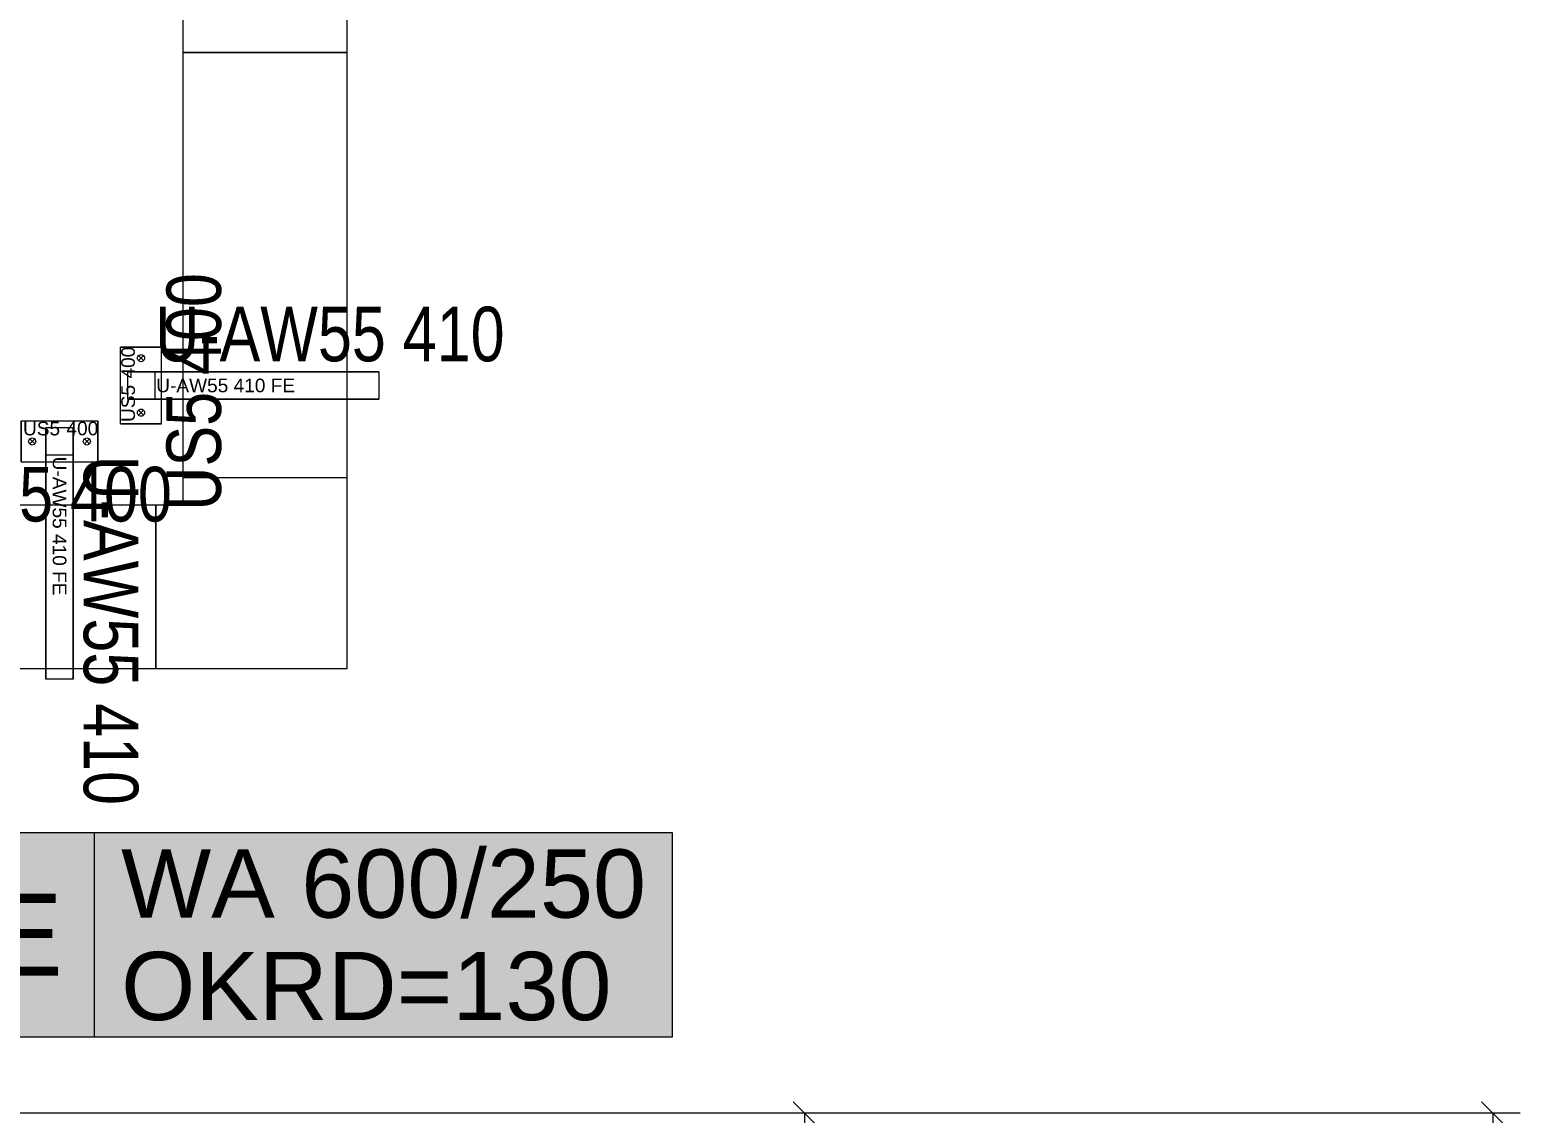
# Model space of a CAD drawing. Extents: x -1067 to 613, y -179 to 712.
# Drawn here: x -580.7 to -526.1, y 338.4 to 378 of the extents above; entities that cross this region are included whole.
import ezdxf

# ---------------------------------------------------------------- set-up
doc = ezdxf.new("R2010")
doc.units = 0
doc.layers.get('0').update_dxf_attribs({"lineweight": 13})
for name, color, linetype, lineweight, true_color in [('EL01_VVV_Mass', 7, 'Continuous', 13, 0xb2b200), ('EL01_WAN_Aussparung Wand Text', 7, 'Continuous', 13, 0x7f5f3f), ('EL01_WAN_Trassen', 40, 'Continuous', 13, 0xffbf00), ('EL01_WAN_Trassen Befestigung', 7, 'Continuous', 13, 0xb2b200)]:
    doc.layers.add(name, color=color, linetype=linetype, lineweight=lineweight, true_color=true_color)
doc.styles.get("Standard").update_dxf_attribs({"font": 'arial.ttf'})

# ---------------------------------------------------------------- blocks, each defined once
blk = doc.blocks.new('Durchbruch beschriften-A0UNPC5W6I', base_point=(-587.595, 341.158))
at = {"color": 0, "linetype": 'ByBlock', "lineweight": -2, "ltscale": 0.13}
for p, q in [((-583.452, 348.658), (-587.595, 351.644)), ((-583.452, 341.158), (-583.452, 348.658)), ((-583.452, 348.658), (-557.185, 348.658)), ((-578.331, 341.158), (-578.331, 348.658)), ((-557.185, 348.658), (-557.185, 341.158)), ((-557.185, 341.158), (-583.452, 341.158))]:
    blk.add_line(p, q, dxfattribs=at)
at = {"color": 7, "linetype": 'ByBlock', "lineweight": -2, "ltscale": 0.13, "true_color": 0xffffff}
for points in [[(-583.452, 341.158), (-557.185, 341.158), (-583.452, 348.658)], [(-557.185, 341.158), (-583.452, 348.658), (-557.185, 348.658)]]:
    blk.add_solid(points, dxfattribs=at)
at = {"color": 0, "linetype": 'ByBlock', "lineweight": -2, "ltscale": 0.13, "char_height": 2.5, "attachment_point": 1}
for s, insert in [('{\\fArial; WA 600/250 }', (-578.331, 348.033)), ('{\\fArial; OKRD=130 }', (-578.331, 344.283))]:
    blk.add_mtext(s, dxfattribs=dict(at, insert=insert))
at = {"color": 40, "linetype": 'ByBlock', "lineweight": -2, "ltscale": 0.13, "true_color": 0xffbf00, "insert": (-582.289, 346.408), "char_height": 3, "attachment_point": 1}
blk.add_mtext('{\\fArial;E}', dxfattribs=at)
blk = doc.blocks.new('IfcObject-A0UNPC5Y6I', base_point=(-576.131, 364.52))
at = {"layer": 'EL01_WAN_Trassen', "linetype": 'ByBlock', "lineweight": -2, "ltscale": 0.13}
for p, q in [((-576.131, 365.52), (-576.131, 364.52)), ((-576.131, 365.52), (-576.131, 364.52)), ((-576.131, 365.52), (-567.931, 365.52)), ((-567.931, 365.52), (-576.131, 365.52)), ((-576.131, 365.52), (-576.131, 365.52)), ((-567.931, 365.52), (-567.931, 364.52)), ((-567.931, 365.52), (-567.931, 364.52)), ((-567.931, 365.52), (-567.931, 365.52)), ((-576.131, 364.52), (-567.931, 364.52)), ((-567.931, 364.52), (-576.131, 364.52)), ((-576.131, 364.52), (-576.131, 364.52)), ((-567.931, 364.52), (-567.931, 364.52))]:
    blk.add_line(p, q, dxfattribs=at)
at = {"layer": 'EL01_WAN_Trassen', "lineweight": -2, "attachment_point": 1}
for s, insert, char_height in [('{\\W0.8;\\fArial;U-AW55 410}', (-576.115, 367.904), 2), ('{\\fArial;U-AW55 410 FE}', (-576.076, 365.27), 0.5)]:
    blk.add_mtext(s, dxfattribs=dict(at, insert=insert, char_height=char_height))
blk = doc.blocks.new('IfcObject-A0UNPC626I', base_point=(-577.381, 360.436))
at = {"layer": 'EL01_WAN_Trassen', "linetype": 'ByBlock', "lineweight": -2, "ltscale": 0.13}
for p, q in [((-577.381, 363.62), (-577.381, 366.42)), ((-577.381, 363.62), (-577.381, 366.42)), ((-575.881, 366.42), (-577.381, 366.42)), ((-577.381, 366.42), (-577.381, 366.42)), ((-577.381, 366.42), (-575.881, 366.42)), ((-575.881, 363.62), (-575.881, 366.42)), ((-575.881, 363.62), (-575.881, 366.42)), ((-575.881, 366.42), (-575.881, 366.42)), ((-576.761, 366.02), (-576.757, 366.054)), ((-576.757, 365.987), (-576.761, 366.02)), ((-576.757, 366.054), (-576.744, 366.085)), ((-576.744, 365.955), (-576.757, 365.987)), ((-576.744, 366.085), (-576.723, 366.112)), ((-576.723, 365.929), (-576.744, 365.955)), ((-576.723, 366.112), (-576.696, 366.133)), ((-576.723, 365.929), (-576.539, 366.112)), ((-576.539, 365.929), (-576.723, 366.112)), ((-576.696, 365.908), (-576.723, 365.929)), ((-576.696, 366.133), (-576.665, 366.146)), ((-576.665, 365.895), (-576.696, 365.908)), ((-576.665, 366.146), (-576.631, 366.15)), ((-576.631, 365.89), (-576.665, 365.895)), ((-576.631, 366.15), (-576.597, 366.146)), ((-576.597, 365.895), (-576.631, 365.89)), ((-576.597, 366.146), (-576.566, 366.133)), ((-576.566, 365.908), (-576.597, 365.895)), ((-576.566, 366.133), (-576.539, 366.112)), ((-576.539, 365.929), (-576.566, 365.908)), ((-576.539, 366.112), (-576.518, 366.085)), ((-576.518, 365.955), (-576.539, 365.929)), ((-576.518, 366.085), (-576.505, 366.054)), ((-576.505, 365.987), (-576.518, 365.955)), ((-576.505, 366.054), (-576.501, 366.02)), ((-576.501, 366.02), (-576.505, 365.987)), ((-577.131, 365.52), (-577.131, 364.52)), ((-577.131, 365.52), (-577.131, 364.52)), ((-576.131, 365.52), (-577.131, 365.52)), ((-577.131, 365.52), (-577.131, 365.52)), ((-577.131, 365.52), (-576.131, 365.52)), ((-576.131, 365.52), (-576.131, 364.52)), ((-576.131, 365.52), (-576.131, 364.52)), ((-576.131, 365.52), (-576.131, 365.52)), ((-576.131, 364.52), (-577.131, 364.52)), ((-577.131, 364.52), (-577.131, 364.52)), ((-577.131, 364.52), (-576.131, 364.52)), ((-576.131, 364.52), (-576.131, 364.52)), ((-576.761, 364.02), (-576.757, 364.054)), ((-576.757, 363.987), (-576.761, 364.02)), ((-576.757, 364.054), (-576.744, 364.085)), ((-576.744, 363.955), (-576.757, 363.987)), ((-576.744, 364.085), (-576.723, 364.112)), ((-576.723, 364.112), (-576.696, 364.133)), ((-576.539, 363.929), (-576.723, 364.112)), ((-576.539, 364.112), (-576.723, 363.929)), ((-576.696, 364.133), (-576.665, 364.146)), ((-576.665, 364.146), (-576.631, 364.15)), ((-576.631, 364.15), (-576.597, 364.146)), ((-576.597, 364.146), (-576.566, 364.133)), ((-576.566, 364.133), (-576.539, 364.112)), ((-576.539, 364.112), (-576.518, 364.085)), ((-576.518, 364.085), (-576.505, 364.054)), ((-576.505, 363.987), (-576.518, 363.955)), ((-576.505, 364.054), (-576.501, 364.02)), ((-576.501, 364.02), (-576.505, 363.987)), ((-575.881, 363.62), (-577.381, 363.62)), ((-577.381, 363.62), (-577.381, 363.62)), ((-577.381, 363.62), (-575.881, 363.62)), ((-576.723, 363.929), (-576.744, 363.955)), ((-576.696, 363.908), (-576.723, 363.929)), ((-576.665, 363.895), (-576.696, 363.908)), ((-576.631, 363.89), (-576.665, 363.895)), ((-576.597, 363.895), (-576.631, 363.89)), ((-576.566, 363.908), (-576.597, 363.895)), ((-576.539, 363.929), (-576.566, 363.908)), ((-576.518, 363.955), (-576.539, 363.929)), ((-575.881, 363.62), (-575.881, 363.62))]:
    blk.add_line(p, q, dxfattribs=at)
at = {"layer": 'EL01_WAN_Trassen', "lineweight": -2, "attachment_point": 1, "rotation": 90}
for s, insert, char_height in [('{\\W0.8;\\fArial;US5 400}', (-575.703, 360.436), 2), ('{\\fArial;400}', (-577.358, 365.273), 0.5), ('{\\fArial;US5}', (-577.354, 363.681), 0.5)]:
    blk.add_mtext(s, dxfattribs=dict(at, insert=insert, char_height=char_height))
blk = doc.blocks.new('IfcObject-A0UNPC8S6I', base_point=(-584.2, 360.04))
at = {"layer": 'EL01_WAN_Trassen', "linetype": 'ByBlock', "lineweight": -2, "ltscale": 0.13}
for p, q in [((-581.016, 363.719), (-578.216, 363.719)), ((-581.016, 363.719), (-578.216, 363.719)), ((-581.016, 362.219), (-581.016, 363.719)), ((-581.016, 363.719), (-581.016, 363.719)), ((-581.016, 363.719), (-581.016, 362.219)), ((-579.116, 363.469), (-580.116, 363.469)), ((-579.116, 363.469), (-580.116, 363.469)), ((-580.116, 362.469), (-580.116, 363.469)), ((-580.116, 363.469), (-580.116, 363.469)), ((-580.116, 363.469), (-580.116, 362.469)), ((-579.116, 362.469), (-579.116, 363.469)), ((-579.116, 363.469), (-579.116, 363.469)), ((-579.116, 363.469), (-579.116, 362.469)), ((-578.216, 362.219), (-578.216, 363.719)), ((-578.216, 363.719), (-578.216, 363.719)), ((-578.216, 363.719), (-578.216, 362.219)), ((-580.746, 362.969), (-580.742, 363.002)), ((-580.742, 362.935), (-580.746, 362.969)), ((-580.742, 363.002), (-580.729, 363.034)), ((-580.729, 362.904), (-580.742, 362.935)), ((-580.729, 363.034), (-580.708, 363.061)), ((-580.708, 362.877), (-580.729, 362.904)), ((-580.708, 363.061), (-580.681, 363.081)), ((-580.708, 362.877), (-580.524, 363.061)), ((-580.524, 362.877), (-580.708, 363.061)), ((-580.681, 363.081), (-580.65, 363.094)), ((-580.65, 363.094), (-580.616, 363.099)), ((-580.616, 363.099), (-580.582, 363.094)), ((-580.582, 363.094), (-580.551, 363.081)), ((-580.551, 363.081), (-580.524, 363.061)), ((-580.524, 363.061), (-580.504, 363.034)), ((-580.504, 362.904), (-580.524, 362.877)), ((-580.504, 363.034), (-580.491, 363.002)), ((-580.491, 362.935), (-580.504, 362.904)), ((-580.491, 363.002), (-580.486, 362.969)), ((-580.486, 362.969), (-580.491, 362.935)), ((-578.746, 362.969), (-578.742, 363.002)), ((-578.742, 362.935), (-578.746, 362.969)), ((-578.742, 363.002), (-578.729, 363.034)), ((-578.729, 362.904), (-578.742, 362.935)), ((-578.729, 363.034), (-578.708, 363.061)), ((-578.708, 362.877), (-578.729, 362.904)), ((-578.708, 363.061), (-578.681, 363.081)), ((-578.708, 363.061), (-578.524, 362.877)), ((-578.708, 362.877), (-578.524, 363.061)), ((-578.681, 363.081), (-578.65, 363.094)), ((-578.65, 363.094), (-578.616, 363.099)), ((-578.616, 363.099), (-578.582, 363.094)), ((-578.582, 363.094), (-578.551, 363.081)), ((-578.551, 363.081), (-578.524, 363.061)), ((-578.524, 363.061), (-578.504, 363.034)), ((-578.504, 362.904), (-578.524, 362.877)), ((-578.504, 363.034), (-578.491, 363.002)), ((-578.491, 362.935), (-578.504, 362.904)), ((-578.491, 363.002), (-578.486, 362.969)), ((-578.486, 362.969), (-578.491, 362.935)), ((-580.681, 362.856), (-580.708, 362.877)), ((-580.65, 362.843), (-580.681, 362.856)), ((-580.616, 362.839), (-580.65, 362.843)), ((-580.582, 362.843), (-580.616, 362.839)), ((-580.551, 362.856), (-580.582, 362.843)), ((-580.524, 362.877), (-580.551, 362.856)), ((-579.116, 362.469), (-580.116, 362.469)), ((-579.116, 362.469), (-580.116, 362.469)), ((-580.116, 362.469), (-580.116, 362.469)), ((-579.116, 362.469), (-579.116, 362.469)), ((-578.681, 362.856), (-578.708, 362.877)), ((-578.65, 362.843), (-578.681, 362.856)), ((-578.616, 362.839), (-578.65, 362.843)), ((-578.582, 362.843), (-578.616, 362.839)), ((-578.551, 362.856), (-578.582, 362.843)), ((-578.524, 362.877), (-578.551, 362.856)), ((-581.016, 362.219), (-578.216, 362.219)), ((-581.016, 362.219), (-578.216, 362.219)), ((-581.016, 362.219), (-581.016, 362.219)), ((-578.216, 362.219), (-578.216, 362.219))]:
    blk.add_line(p, q, dxfattribs=at)
at = {"layer": 'EL01_WAN_Trassen', "lineweight": -2, "attachment_point": 1}
for s, insert, char_height in [('{\\fArial;US5}', (-580.955, 363.692), 0.5), ('{\\fArial;400}', (-579.364, 363.696), 0.5), ('{\\W0.8;\\fArial;US5 400}', (-584.2, 362.04), 2)]:
    blk.add_mtext(s, dxfattribs=dict(at, insert=insert, char_height=char_height))
blk = doc.blocks.new('IfcObject-A0UNPC9C6I', base_point=(-580.116, 349.947))
at = {"layer": 'EL01_WAN_Trassen', "linetype": 'ByBlock', "lineweight": -2, "ltscale": 0.13}
for p, q in [((-579.116, 362.469), (-580.116, 362.469)), ((-579.116, 362.469), (-580.116, 362.469)), ((-580.116, 362.469), (-580.116, 354.269)), ((-580.116, 354.269), (-580.116, 362.469)), ((-580.116, 362.469), (-580.116, 362.469)), ((-579.116, 362.469), (-579.116, 354.269)), ((-579.116, 354.269), (-579.116, 362.469)), ((-579.116, 362.469), (-579.116, 362.469)), ((-579.116, 354.269), (-580.116, 354.269)), ((-579.116, 354.269), (-580.116, 354.269)), ((-580.116, 354.269), (-580.116, 354.269)), ((-579.116, 354.269), (-579.116, 354.269))]:
    blk.add_line(p, q, dxfattribs=at)
at = {"layer": 'EL01_WAN_Trassen', "lineweight": -2, "attachment_point": 1, "rotation": 270}
for s, insert, char_height in [('{\\fArial;U-AW55 410 FE}', (-579.366, 362.414), 0.5), ('{\\W0.8;\\fArial;U-AW55 410}', (-576.732, 362.453), 2)]:
    blk.add_mtext(s, dxfattribs=dict(at, insert=insert, char_height=char_height))
blk = doc.blocks.new('Kabelkanal-A0UNPC9I6I', base_point=(-575.095, 361.634))
at = {"color": 0, "linetype": 'ByBlock', "lineweight": -2, "ltscale": 0.13}
for p, q in [((-575.095, 377.214), (-569.095, 377.214)), ((-575.095, 361.634), (-575.095, 377.214)), ((-569.095, 377.214), (-569.095, 361.634)), ((-569.095, 361.634), (-575.095, 361.634))]:
    blk.add_line(p, q, dxfattribs=at)
blk = doc.blocks.new('Winkel-A0UNPC9M6I', base_point=(-576.095, 354.644))
at = {"color": 0, "linetype": 'ByBlock', "lineweight": -2, "ltscale": 0.13}
for p, q in [((-575.095, 360.644), (-575.095, 361.644)), ((-575.095, 361.644), (-569.095, 361.644)), ((-569.095, 361.644), (-569.095, 354.644)), ((-576.095, 354.644), (-576.095, 360.644)), ((-576.095, 360.644), (-575.095, 360.644)), ((-569.095, 354.644), (-576.095, 354.644))]:
    blk.add_line(p, q, dxfattribs=at)
blk = doc.blocks.new('Kabelkanal-A0UNPC9S6I', base_point=(-583.095, 354.644))
at = {"color": 0, "linetype": 'ByBlock', "lineweight": -2, "ltscale": 0.13}
for p, q in [((-583.095, 354.644), (-583.095, 360.644)), ((-583.095, 360.644), (-576.095, 360.644)), ((-576.095, 360.644), (-576.095, 354.644)), ((-576.095, 354.644), (-583.095, 354.644))]:
    blk.add_line(p, q, dxfattribs=at)
blk = doc.blocks.new('Kabelkanal-A0UNPC9Y6I', base_point=(-575.095, 377.214))
at = {"color": 0, "linetype": 'ByBlock', "lineweight": -2, "ltscale": 0.13}
for p, q in [((-575.095, 437.214), (-569.095, 437.214)), ((-575.095, 377.214), (-575.095, 437.214)), ((-569.095, 437.214), (-569.095, 377.214)), ((-569.095, 377.214), (-575.095, 377.214))]:
    blk.add_line(p, q, dxfattribs=at)
blk = doc.blocks.new('Maß-A0UNPCWK6I', base_point=(-585.095, 250.316))
at = {"color": 0, "lineweight": -2}
for p, q in [((-526.137, 338.376), (-585.095, 338.376)), ((-526.723, 337.962), (-527.55, 338.789)), ((-527.137, 338.376), (-527.137, 250.729)), ((-526.723, 250.316), (-527.55, 251.143)), ((-526.137, 250.729), (-531.675, 250.729))]:
    blk.add_line(p, q, dxfattribs=at)
at = {"color": 0, "lineweight": -2, "insert": (-530.47, 291.739), "char_height": 2.5, "attachment_point": 1, "rotation": 90}
blk.add_mtext('{\\fArial;438}', dxfattribs=at)
blk = doc.blocks.new('Maß-A0UNPCWQ6I', base_point=(-585.095, 321.739))
at = {"color": 0, "lineweight": -2}
for p, q in [((-551.337, 338.376), (-585.095, 338.376)), ((-551.923, 337.962), (-552.75, 338.789)), ((-552.337, 338.376), (-552.337, 322.153)), ((-551.923, 321.739), (-552.75, 322.566)), ((-551.337, 322.153), (-583.608, 322.153))]:
    blk.add_line(p, q, dxfattribs=at)
at = {"color": 0, "lineweight": -2, "insert": (-555.67, 328.476), "char_height": 2.5, "attachment_point": 1, "rotation": 90}
blk.add_mtext('{\\fArial;80}', dxfattribs=at)

msp = doc.modelspace()

# ---------------------------------------------------------------- block references
at = {"layer": 'EL01_VVV_Mass', "linetype": 'Continuous', "ltscale": 0.13}
for name, p in [('Maß-A0UNPCWK6I', (-585.095, 250.316)), ('Maß-A0UNPCWQ6I', (-585.095, 321.739))]:
    msp.add_blockref(name, p, dxfattribs=at)
at = {"layer": 'EL01_WAN_Aussparung Wand Text', "ltscale": 0.13}
msp.add_blockref('Durchbruch beschriften-A0UNPC5W6I', (-587.595, 341.158), dxfattribs=at)
at = {"layer": 'EL01_WAN_Trassen', "ltscale": 0.13}
for name, p in [('Kabelkanal-A0UNPC9Y6I', (-575.095, 377.214)), ('Kabelkanal-A0UNPC9I6I', (-575.095, 361.634)), ('Winkel-A0UNPC9M6I', (-576.095, 354.644)), ('Kabelkanal-A0UNPC9S6I', (-583.095, 354.644))]:
    msp.add_blockref(name, p, dxfattribs=at)
at = {"layer": 'EL01_WAN_Trassen Befestigung', "ltscale": 0.13}
for name, p in [('IfcObject-A0UNPC626I', (-577.381, 360.436)), ('IfcObject-A0UNPC5Y6I', (-576.131, 364.52)), ('IfcObject-A0UNPC8S6I', (-584.2, 360.04)), ('IfcObject-A0UNPC9C6I', (-580.116, 349.947))]:
    msp.add_blockref(name, p, dxfattribs=at)

doc.saveas('drawing.dxf')
